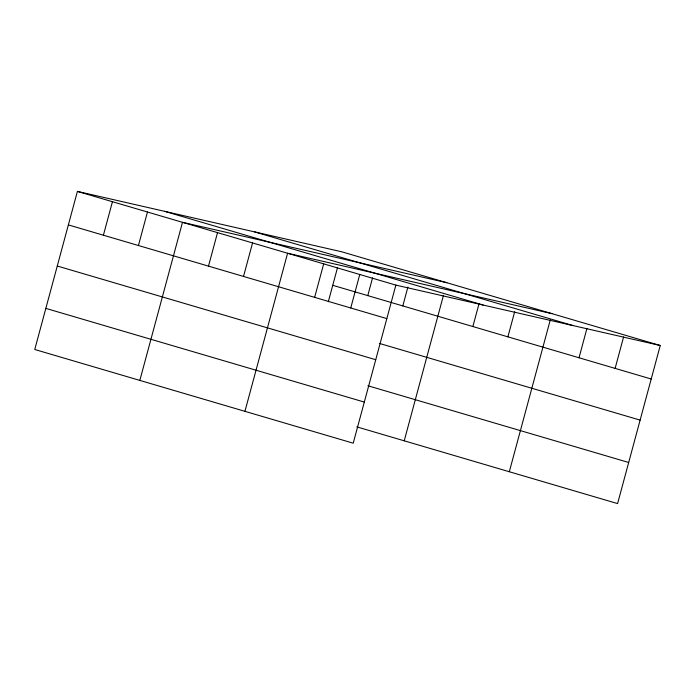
<?xml version="1.0" encoding="UTF-8"?>
<svg xmlns="http://www.w3.org/2000/svg" width="695" height="695" viewBox="0 0 695 695"><rect width="100%" height="100%" fill="white"/><g stroke="black" fill="none" stroke-linecap="round" stroke-linejoin="round"><path stroke-width="1.04" d="M660.25 345.511L341.784 251.807L77.406 191.403L34.75 349.489L353.216 443.193L395.872 285.106L660.25 345.511L617.594 503.597L356.83 426.869M103.399 235.214L112.434 201.715M138.427 245.517L147.47 212.018M139.843 380.408L182.498 222.322L446.876 282.726M208.491 266.133L217.526 232.634M243.519 276.436L252.563 242.937M244.935 411.336L287.591 253.249L551.969 313.654M314.644 297.364L323.688 263.865M328.309 301.752L337.544 267.514M350.74 307.981L359.775 274.482M367.777 295.618L372.581 277.818M402.805 305.922L407.887 287.078M404.221 440.821L443.488 295.297M472.869 326.537L479.081 303.507M507.897 336.84L514.682 311.716M509.313 471.74L550.275 319.935M579.022 357.769L586.936 328.457M615.118 368.385L623.589 336.979M254.535 231.878L573.001 325.573M164.646 211.341L483.121 305.036M77.406 191.403L395.872 285.106M332.74 285.306L651.215 379.01M68.362 224.902L386.837 318.605M379.348 343.399L640.121 420.119M57.277 266.02L375.743 359.715M367.916 385.76L628.688 462.479M45.844 308.38L364.31 402.075"/></g></svg>
